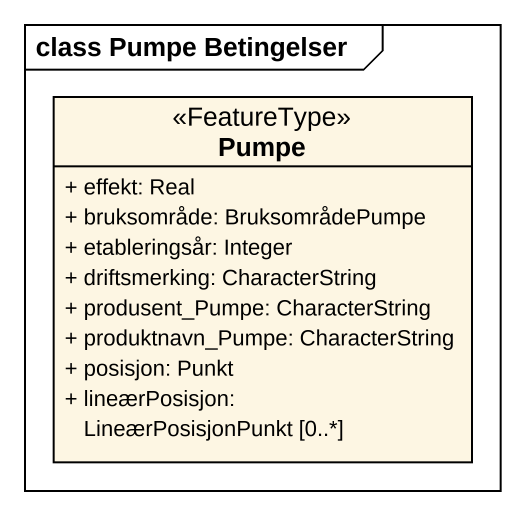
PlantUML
@startuml
mainframe class Pumpe Betingelser
hide circle
hide empty members
skinparam classAttributeIconSize 0
class Pumpe <<FeatureType>> {
  + effekt: Real
  + bruksområde: BruksområdePumpe
  + etableringsår: Integer
  + driftsmerking: CharacterString
  + produsent_Pumpe: CharacterString
  + produktnavn_Pumpe: CharacterString
  + posisjon: Punkt
  + lineærPosisjon: LineærPosisjonPunkt [0..*]
}
@enduml
